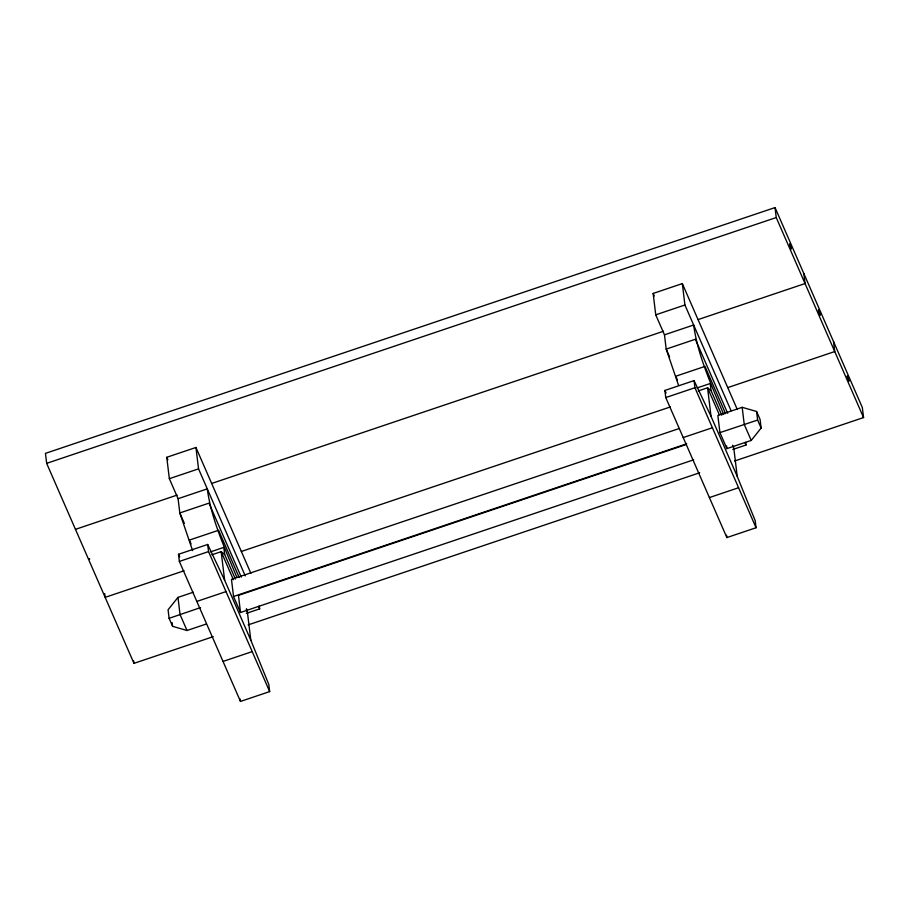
<?xml version="1.0" encoding="UTF-8"?>
<svg xmlns="http://www.w3.org/2000/svg" width="909" height="909" viewBox="0 0 909 909"><rect width="100%" height="100%" fill="white"/><g stroke="black" fill="none" stroke-linecap="round" stroke-linejoin="round"><path stroke-width="1.36" d="M193.322 592.214L177.971 597.395L168.074 609.769L169.108 618.325L172.596 626.324L187.027 630.505L206.218 624.04M751.232 440.422L761.128 428.048L760.094 419.492L756.595 411.493L742.176 407.312L717.86 415.504L719.928 432.616L726.916 448.614L751.232 440.422L744.244 424.423L742.176 407.312M169.108 618.325L200.514 607.61M734.563 461.011L863.55 417.561L862.346 407.573L775.036 207.57L45.45 453.364L46.654 463.351L133.964 663.354L213.24 636.652M46.654 463.351L776.241 217.546L775.036 207.57M192.617 550.638L179.812 512.96L178.084 498.7L169.347 478.691L166.756 457.295L195.946 447.467L250.884 573.329M678.603 385.45L666.195 349.101L664.468 334.83L655.741 314.832L653.151 293.437L682.329 283.597L737.279 409.459M169.347 478.691L198.537 468.862L195.946 447.467M655.741 314.832L684.92 305.004L682.329 283.597M75.47 529.345L177.13 495.098M211.661 483.463L663.479 331.251M698.044 319.604L805.056 283.551L803.84 273.564M178.084 498.7L207.263 488.86C211.433 519.471 224.943 548.706 236.772 577.067M664.468 334.83L693.647 325.002C697.828 355.805 711.781 385.939 723.723 414.504M178.494 554.297L207.684 544.468L224.625 580.192L250.816 640.186L268.803 684.466L269.666 691.601L240.476 701.43L179.357 561.432L178.494 554.297L179.709 556.853M664.888 390.438L694.067 380.598L711.008 416.322L737.21 476.327L755.186 520.607L756.049 527.743L726.87 537.571L665.752 397.563L664.888 390.438L666.092 392.983M179.357 561.432L208.547 551.593L207.684 544.468M665.752 397.563L694.931 387.734L694.067 380.598M210.547 551.865L223.807 547.388L224.671 554.524L235.374 579.044M696.93 387.995L710.202 383.53L711.065 390.665L721.769 415.174M211.888 554.785L221.171 551.661L224.671 554.524M698.271 390.927L707.566 387.791L711.065 390.665M105.16 597.349L184.072 570.761M241.34 551.468L670.308 406.948M727.734 387.609L834.735 351.556L833.53 341.568M679.262 428.503L231.465 579.363L233.545 596.486L240.521 612.484L693.692 459.806M196.821 601.428L226.011 591.6M683.216 437.57L712.395 427.73M233.545 596.486L686.704 443.808M719.928 432.616L757.629 420.049L756.595 411.493M686.25 444.501L238.453 595.361L240.521 612.484M246.384 613.336L259.656 608.871L259.326 606.189M732.768 449.478L746.039 445.001L745.71 442.331M248.18 624.881L699.635 472.782M223.012 661.434L252.202 651.605M709.406 497.564L738.585 487.735M776.241 217.546L863.55 417.561M757.629 420.049L761.128 428.048M684.92 305.004L731.075 410.72M744.948 442.501L746.039 445.001M727.689 413.288L695.374 339.262L666.195 349.101L669.592 356.885M725.587 413.629L704.975 366.395L675.785 376.224L677.455 380.064M719.269 414.606L707.566 387.791L711.008 416.322M732.643 445.24L733.756 447.796L737.21 476.327M694.931 387.734L756.049 527.743M653.151 293.437L654.275 296.004M198.537 468.862L245.248 575.874M258.554 606.371L259.656 608.871M241.305 577.158L208.99 503.132L179.812 512.96L184.345 523.345M239.203 577.499L218.58 530.265L189.402 540.094L191.072 543.923M233.431 579.749L221.171 551.661L224.625 580.192M246.248 609.11L247.362 611.666L250.816 640.186M208.547 551.593L269.666 691.601M166.756 457.295L167.881 459.863M187.027 630.505L180.039 614.507L177.971 597.395M89.423 558.592L89.65 559.217M246.566 609.03L247.362 611.666M726.598 445.989L726.916 448.614M726.575 535.196L726.87 537.571M240.192 699.055L240.476 701.43M172.153 622.654L172.596 626.324M133.668 660.854L133.964 663.354M104.705 593.611L105.001 596.099M789.637 244.112L791.319 249.009L789.739 244.135M818.452 310.117L820.134 315.003L818.452 310.117M847.256 376.121L848.949 381.007L847.256 376.121"/></g></svg>
